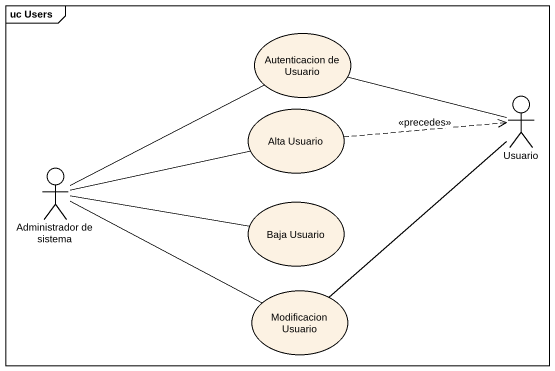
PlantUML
@startuml
mainframe uc Users
usecase "Autenticacion de Usuario" as Autenticacion_de_Usuario
actor Usuario
usecase "Alta Usuario" as Alta_Usuario
actor "Administrador de sistema" as Administrador_de_sistema
usecase "Baja Usuario" as Baja_Usuario
usecase "Modificacion Usuario" as Modificacion_Usuario
Usuario -left- Autenticacion_de_Usuario
Usuario -- Modificacion_Usuario
Alta_Usuario .right.> Usuario : <<precedes>>
Administrador_de_sistema -right- Autenticacion_de_Usuario
Administrador_de_sistema -right- Alta_Usuario
Administrador_de_sistema -right- Baja_Usuario
Administrador_de_sistema -right- Modificacion_Usuario
@enduml
